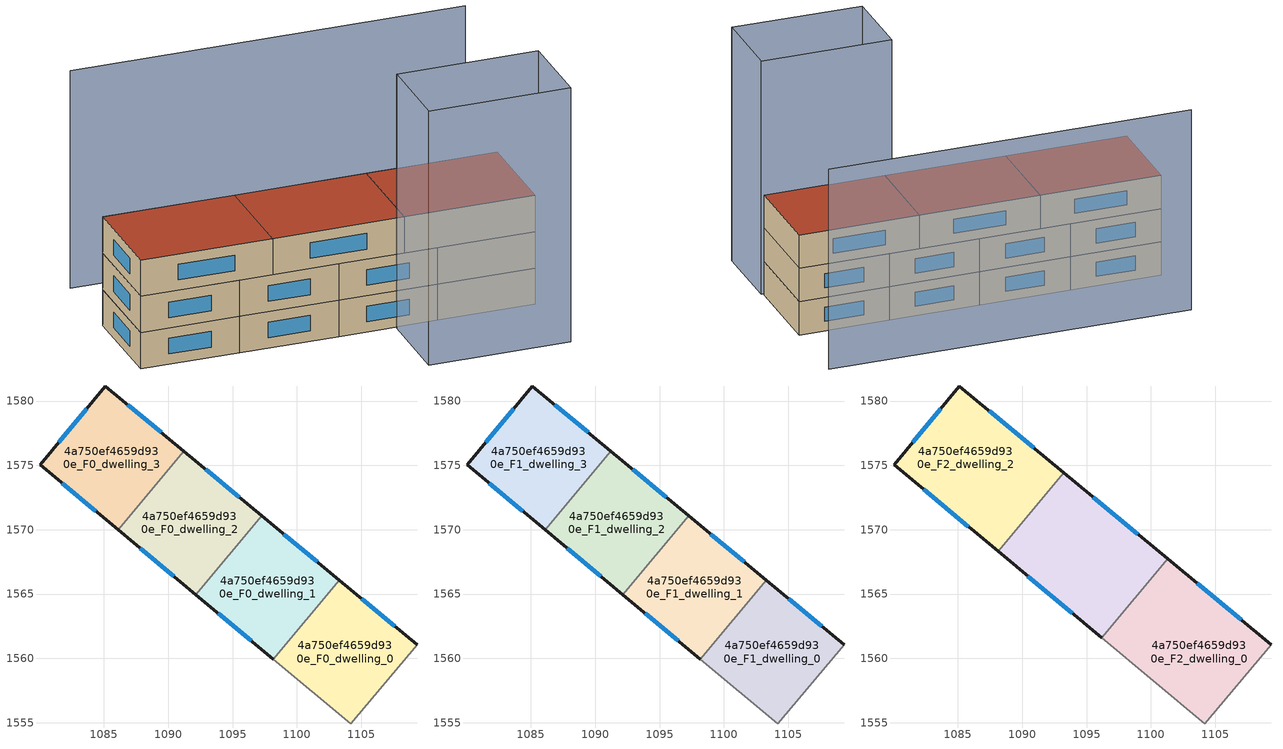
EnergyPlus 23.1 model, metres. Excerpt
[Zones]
4a750ef4659d930e_F0_dwelling_0
 floor ground (EU_floor_Construction): 1109.34,1561.08 1104.2,1554.91 1098.18,1559.93 1103.31,1566.08 z0
 wall outside (EU_wall_Construction): 1109.34,1561.08 1103.31,1566.08 z0:3
 wall adiabatic (EU_wall_Construction): 1098.18,1559.93 1104.2,1554.91 1109.34,1561.08 z0:3
 wall to 4a750ef4659d930e_F0_dwelling_1 (EU_wall_Construction): 1103.31,1566.08 1098.18,1559.93 z0:3
 window (EU_Window_Construction): 1107.62,1562.51 1105.03,1564.65 z0.86:2.14
4a750ef4659d930e_F0_dwelling_1
 floor ground (EU_floor_Construction): 1103.31,1566.08 1098.18,1559.93 1092.15,1564.96 1097.26,1571.09 z0
 wall outside (EU_wall_Construction): 1092.15,1564.96 1098.18,1559.93 / 1103.31,1566.08 1097.26,1571.09 z0:3
 wall to 4a750ef4659d930e_F0_dwelling_2 (EU_wall_Construction): 1097.26,1571.09 1092.15,1564.96 z0:3
 window (EU_Window_Construction): 1093.87,1563.52 1096.46,1561.36 / 1101.58,1567.51 1098.99,1569.66 z0.86:2.14
4a750ef4659d930e_F0_dwelling_2
 floor ground (EU_floor_Construction): 1097.26,1571.09 1092.15,1564.96 1086.1,1570 1091.2,1576.12 z0
 wall outside (EU_wall_Construction): 1086.1,1570 1092.15,1564.96 / 1097.26,1571.09 1091.2,1576.12 z0:3
 wall to 4a750ef4659d930e_F0_dwelling_3 (EU_wall_Construction): 1091.2,1576.12 1086.1,1570 z0:3
 window (EU_Window_Construction): 1087.83,1568.56 1090.42,1566.4 / 1095.53,1572.53 1092.93,1574.68 z0.86:2.14
4a750ef4659d930e_F0_dwelling_3
 floor ground (EU_floor_Construction): 1091.2,1576.12 1086.1,1570 1080.03,1575.06 1085.12,1581.16 z0
 wall outside (EU_wall_Construction): 1091.2,1576.12 1085.12,1581.16 1080.03,1575.06 1086.1,1570 z0:3
 window (EU_Window_Construction): 1081.77,1573.62 1084.37,1571.45 / 1083.67,1579.42 1081.49,1576.8 / 1089.46,1577.56 1086.86,1579.72 z0.86:2.14
4a750ef4659d930e_F1_dwelling_0
 floor to 4a750ef4659d930e_F0_dwelling_0 (EU_floor_Construction): 1109.34,1561.08 1104.19,1554.91 1098.18,1559.93 1103.31,1566.08 z3
 wall outside (EU_wall_Construction): 1109.34,1561.08 1103.31,1566.08 z3:6
 wall adiabatic (EU_wall_Construction): 1098.18,1559.93 1104.2,1554.91 1109.34,1561.08 z3:6
 wall to 4a750ef4659d930e_F1_dwelling_1 (EU_wall_Construction): 1103.31,1566.08 1098.18,1559.93 z3:6
 window (EU_Window_Construction): 1107.62,1562.51 1105.03,1564.65 z3.86:5.14
4a750ef4659d930e_F1_dwelling_1
 floor to 4a750ef4659d930e_F0_dwelling_1 (EU_floor_Construction): 1103.31,1566.08 1098.18,1559.93 1092.15,1564.96 1097.26,1571.09 z3
 wall outside (EU_wall_Construction): 1092.15,1564.96 1098.18,1559.93 / 1103.31,1566.08 1097.26,1571.09 z3:6
 wall to 4a750ef4659d930e_F1_dwelling_2 (EU_wall_Construction): 1097.26,1571.09 1092.15,1564.96 z3:6
 window (EU_Window_Construction): 1093.87,1563.52 1096.46,1561.36 / 1101.58,1567.51 1098.99,1569.66 z3.86:5.14
4a750ef4659d930e_F1_dwelling_2
 floor to 4a750ef4659d930e_F0_dwelling_2 (EU_floor_Construction): 1097.26,1571.09 1092.15,1564.96 1086.1,1570 1091.2,1576.12 z3
 wall outside (EU_wall_Construction): 1086.1,1570 1092.15,1564.96 / 1097.26,1571.09 1091.2,1576.12 z3:6
 wall to 4a750ef4659d930e_F1_dwelling_3 (EU_wall_Construction): 1091.2,1576.12 1086.1,1570 z3:6
 window (EU_Window_Construction): 1087.83,1568.56 1090.42,1566.4 / 1095.53,1572.53 1092.93,1574.68 z3.86:5.14
4a750ef4659d930e_F1_dwelling_3
 floor to 4a750ef4659d930e_F0_dwelling_3 (EU_floor_Construction): 1091.2,1576.12 1086.1,1570 1080.03,1575.06 1085.12,1581.16 z3
 wall outside (EU_wall_Construction): 1091.2,1576.12 1085.12,1581.16 1080.03,1575.06 1086.1,1570 z3:6
 window (EU_Window_Construction): 1081.77,1573.62 1084.37,1571.45 / 1083.67,1579.42 1081.49,1576.8 / 1089.46,1577.56 1086.86,1579.72 z3.86:5.14
4a750ef4659d930e_F2_dwelling_0
 floor to 4a750ef4659d930e_F1_dwelling_0 (EU_floor_Construction): 1109.34,1561.08 1104.19,1554.91 1098.18,1559.93 1103.31,1566.08 z6
 floor to 4a750ef4659d930e_F1_dwelling_1 (EU_floor_Construction): 1103.31,1566.08 1098.18,1559.93 1096.17,1561.6 1101.29,1567.75 z6
 wall outside (EU_wall_Construction): 1109.34,1561.08 1101.29,1567.75 z6:9
 wall adiabatic (EU_wall_Construction): 1096.17,1561.6 1104.2,1554.91 1109.34,1561.08 z6:9
 wall to 4a750ef4659d930e_F2_dwelling_1 (EU_wall_Construction): 1101.29,1567.75 1096.17,1561.6 z6:9
 window (EU_Window_Construction): 1107.04,1562.98 1103.59,1565.84 z6.86:8.14
 roof outside (EU_roof_Construction): 1104.2,1554.91 1109.34,1561.08 1101.29,1567.75 1096.17,1561.6 z9
4a750ef4659d930e_F2_dwelling_1
 floor to 4a750ef4659d930e_F1_dwelling_1 (EU_floor_Construction): 1101.29,1567.75 1096.17,1561.6 1092.15,1564.96 1097.26,1571.09 z6
 floor to 4a750ef4659d930e_F1_dwelling_2 (EU_floor_Construction): 1097.26,1571.09 1092.15,1564.96 1088.12,1568.32 1093.22,1574.44 z6
 wall outside (EU_wall_Construction): 1088.12,1568.32 1096.17,1561.6 / 1101.29,1567.75 1093.22,1574.44 z6:9
 wall to 4a750ef4659d930e_F2_dwelling_2 (EU_wall_Construction): 1093.22,1574.44 1088.12,1568.32 z6:9
 window (EU_Window_Construction): 1090.42,1566.4 1093.87,1563.52 / 1098.99,1569.66 1095.53,1572.53 z6.86:8.14
 roof outside (EU_roof_Construction): 1096.17,1561.6 1101.29,1567.75 1093.22,1574.44 1088.12,1568.32 z9
4a750ef4659d930e_F2_dwelling_2
 floor to 4a750ef4659d930e_F1_dwelling_2 (EU_floor_Construction): 1093.22,1574.44 1088.12,1568.32 1086.1,1570 1091.2,1576.12 z6
 floor to 4a750ef4659d930e_F1_dwelling_3 (EU_floor_Construction): 1091.2,1576.12 1086.1,1570 1080.03,1575.06 1085.12,1581.16 z6
 wall outside (EU_wall_Construction): 1093.22,1574.44 1085.12,1581.16 1080.03,1575.06 1088.12,1568.32 z6:9
 window (EU_Window_Construction): 1082.34,1573.13 1085.81,1570.25 / 1083.67,1579.42 1081.49,1576.8 / 1090.91,1576.36 1087.43,1579.24 z6.86:8.14
 roof outside (EU_roof_Construction): 1088.12,1568.32 1093.22,1574.44 1085.12,1581.16 1080.03,1575.06 z9
shading: 1099.86,1549.44 1091.17,1556.68 / 1091.17,1556.68 1095.53,1561.91 / 1095.53,1561.91 1104.22,1554.67 / 1104.22,1554.67 1099.86,1549.44 z0:21; 1113.7,1566.3 1089.53,1586.45 z0:18
[Building]
EU S2 Campaign: North Axis=0; Terrain=City; Solar Distribution=FullExterior
[Site:Location]
Helsinki-Vantaa.AP: Latitude=60.317; Longitude=24.963; Time Zone=2; Elevation=54.6
[SizingPeriod:WeatherFileDays]
AnnualSizingPeriod: Begin Month=1; Begin Day of Month=1; End Month=12; End Day of Month=31; Day of Week for Start Day=Monday; Use Weather File Daylight Saving Period=No; Use Weather File Rain and Snow Indicators=No
[MATERIAL]
EU_InternalMass_Material: Roughness=MediumRough; Thickness=0.1; Conductivity=1; Density=1800; Specific Heat=900; Thermal Absorptance=0.9; Solar Absorptance=0.7; Visible Absorptance=0.7
[MATERIAL:NOMASS] Roughness=MediumRough; Thermal Absorptance=0.9; Solar Absorptance=0.7; Visible Absorptance=0.7
Name | Thermal Resistance
EU_wall_NoMass | 1.10183
EU_roof_NoMass; EU_floor_NoMass | 1.70606
[WINDOWMATERIAL:SIMPLEGLAZINGSYSTEM]
EU_Window_SimpleGlazing: UFactor=3.11035; Solar Heat Gain Coefficient=0.8; Visible Transmittance=0.8
[CONSTRUCTION]
EU_wall_Construction: EU_wall_NoMass
EU_roof_Construction: EU_roof_NoMass
EU_floor_Construction: EU_floor_NoMass
EU_Window_Construction: EU_Window_SimpleGlazing
EU_InternalMass_Construction: EU_InternalMass_Material
[ZONE] Type=1; Multiplier=1; Ceiling Height=autocalculate; Floor Area=autocalculate; Part of Total Floor Area=Yes
Name | Volume
4a750ef4659d930e_F0_dwelling_0 | 188.414
4a750ef4659d930e_F1_dwelling_0 | 188.413
4a750ef4659d930e_F2_dwelling_0 | 251.214
4a750ef4659d930e_F0_dwelling_1; 4a750ef4659d930e_F1_dwelling_1 | 188.407
4a750ef4659d930e_F2_dwelling_1 | 251.213
4a750ef4659d930e_F0_dwelling_2 | 188.437
4a750ef4659d930e_F1_dwelling_2 | 188.435
4a750ef4659d930e_F2_dwelling_2 | 251.2
4a750ef4659d930e_F0_dwelling_3 | 188.403
4a750ef4659d930e_F1_dwelling_3 | 188.404
[INTERNALMASS] Construction=EU_InternalMass_Construction
Name | Zone or ZoneList | Surface Area
4a750ef4659d930e_F0_dwelling_0_EU_InternalMass | 4a750ef4659d930e_F0_dwelling_0 | 62.8046
4a750ef4659d930e_F0_dwelling_1_EU_InternalMass | 4a750ef4659d930e_F0_dwelling_1 | 62.8026
4a750ef4659d930e_F0_dwelling_2_EU_InternalMass | 4a750ef4659d930e_F0_dwelling_2 | 62.8119
4a750ef4659d930e_F0_dwelling_3_EU_InternalMass | 4a750ef4659d930e_F0_dwelling_3 | 62.8014
4a750ef4659d930e_F1_dwelling_0_EU_InternalMass | 4a750ef4659d930e_F1_dwelling_0 | 62.8046
4a750ef4659d930e_F1_dwelling_1_EU_InternalMass | 4a750ef4659d930e_F1_dwelling_1 | 62.8026
4a750ef4659d930e_F1_dwelling_2_EU_InternalMass | 4a750ef4659d930e_F1_dwelling_2 | 62.8119
4a750ef4659d930e_F1_dwelling_3_EU_InternalMass | 4a750ef4659d930e_F1_dwelling_3 | 62.8014
4a750ef4659d930e_F2_dwelling_0_EU_InternalMass | 4a750ef4659d930e_F2_dwelling_0 | 83.7381
4a750ef4659d930e_F2_dwelling_1_EU_InternalMass | 4a750ef4659d930e_F2_dwelling_1 | 83.738
4a750ef4659d930e_F2_dwelling_2_EU_InternalMass | 4a750ef4659d930e_F2_dwelling_2 | 83.7358
[OTHEREQUIPMENT] Fuel Type=Electricity; Design Level Calculation Method=Watts/Area; Power per Zone Floor Area=1; Fraction Latent=0; Fraction Radiant=0; Fraction Lost=0; Carbon Dioxide Generation Rate=0; EndUse Subcategory=EU_Step8_InternalGains
Name | Zone or ZoneList or Space or SpaceList | Schedule
EU_Step8_InternalGain_4a750ef4659d930e_F0_dwelling_0_f000 | 4a750ef4659d930e_F0_dwelling_0 | EU_Step8_GainSchedule_4a750ef4659d930e_F0_dwelling_0_f000
EU_Step8_InternalGain_4a750ef4659d930e_F0_dwelling_1_f000 | 4a750ef4659d930e_F0_dwelling_1 | EU_Step8_GainSchedule_4a750ef4659d930e_F0_dwelling_1_f000
EU_Step8_InternalGain_4a750ef4659d930e_F0_dwelling_2_f000 | 4a750ef4659d930e_F0_dwelling_2 | EU_Step8_GainSchedule_4a750ef4659d930e_F0_dwelling_2_f000
EU_Step8_InternalGain_4a750ef4659d930e_F0_dwelling_3_f000 | 4a750ef4659d930e_F0_dwelling_3 | EU_Step8_GainSchedule_4a750ef4659d930e_F0_dwelling_3_f000
EU_Step8_InternalGain_4a750ef4659d930e_F1_dwelling_0_f000 | 4a750ef4659d930e_F1_dwelling_0 | EU_Step8_GainSchedule_4a750ef4659d930e_F1_dwelling_0_f000
EU_Step8_InternalGain_4a750ef4659d930e_F1_dwelling_1_f000 | 4a750ef4659d930e_F1_dwelling_1 | EU_Step8_GainSchedule_4a750ef4659d930e_F1_dwelling_1_f000
EU_Step8_InternalGain_4a750ef4659d930e_F1_dwelling_2_f000 | 4a750ef4659d930e_F1_dwelling_2 | EU_Step8_GainSchedule_4a750ef4659d930e_F1_dwelling_2_f000
EU_Step8_InternalGain_4a750ef4659d930e_F1_dwelling_3_f000 | 4a750ef4659d930e_F1_dwelling_3 | EU_Step8_GainSchedule_4a750ef4659d930e_F1_dwelling_3_f000
EU_Step8_InternalGain_4a750ef4659d930e_F2_dwelling_0_f000 | 4a750ef4659d930e_F2_dwelling_0 | EU_Step8_GainSchedule_4a750ef4659d930e_F2_dwelling_0_f000
EU_Step8_InternalGain_4a750ef4659d930e_F2_dwelling_1_f000 | 4a750ef4659d930e_F2_dwelling_1 | EU_Step8_GainSchedule_4a750ef4659d930e_F2_dwelling_1_f000
EU_Step8_InternalGain_4a750ef4659d930e_F2_dwelling_2_f000 | 4a750ef4659d930e_F2_dwelling_2 | EU_Step8_GainSchedule_4a750ef4659d930e_F2_dwelling_2_f000
[ZONEVENTILATION:DESIGNFLOWRATE] Schedule=EU_AlwaysOn; Design Flow Rate Calculation Method=AirChanges/Hour; Air Changes per Hour=0.756316; Ventilation Type=Natural; Fan Pressure Rise=0; Fan Total Efficiency=1; Constant Term Coefficient=1; Temperature Term Coefficient=0; Velocity Term Coefficient=0; Velocity Squared Term Coefficient=0; Minimum Indoor Temperature=-100; Maximum Indoor Temperature=100; Delta Temperature=-100; Minimum Outdoor Temperature=-100; Maximum Outdoor Temperature=100; Maximum Wind Speed=40
Name | Zone or ZoneList or Space or SpaceList
EU_ConstantAir_4a750ef4659d930e_F0_dwelling_0 | 4a750ef4659d930e_F0_dwelling_0
EU_ConstantAir_4a750ef4659d930e_F0_dwelling_1 | 4a750ef4659d930e_F0_dwelling_1
EU_ConstantAir_4a750ef4659d930e_F0_dwelling_2 | 4a750ef4659d930e_F0_dwelling_2
EU_ConstantAir_4a750ef4659d930e_F0_dwelling_3 | 4a750ef4659d930e_F0_dwelling_3
EU_ConstantAir_4a750ef4659d930e_F1_dwelling_0 | 4a750ef4659d930e_F1_dwelling_0
EU_ConstantAir_4a750ef4659d930e_F1_dwelling_1 | 4a750ef4659d930e_F1_dwelling_1
EU_ConstantAir_4a750ef4659d930e_F1_dwelling_2 | 4a750ef4659d930e_F1_dwelling_2
EU_ConstantAir_4a750ef4659d930e_F1_dwelling_3 | 4a750ef4659d930e_F1_dwelling_3
EU_ConstantAir_4a750ef4659d930e_F2_dwelling_0 | 4a750ef4659d930e_F2_dwelling_0
EU_ConstantAir_4a750ef4659d930e_F2_dwelling_1 | 4a750ef4659d930e_F2_dwelling_1
EU_ConstantAir_4a750ef4659d930e_F2_dwelling_2 | 4a750ef4659d930e_F2_dwelling_2
[HVACTEMPLATE:THERMOSTAT] Constant Heating Setpoint=20; Constant Cooling Setpoint=50
EU_HeatOnly_4a750ef4659d930e_F0_dwelling_0; EU_HeatOnly_4a750ef4659d930e_F0_dwelling_1; EU_HeatOnly_4a750ef4659d930e_F0_dwelling_2; EU_HeatOnly_4a750ef4659d930e_F0_dwelling_3; EU_HeatOnly_4a750ef4659d930e_F1_dwelling_0; EU_HeatOnly_4a750ef4659d930e_F1_dwelling_1; EU_HeatOnly_4a750ef4659d930e_F1_dwelling_2; EU_HeatOnly_4a750ef4659d930e_F1_dwelling_3; EU_HeatOnly_4a750ef4659d930e_F2_dwelling_0; EU_HeatOnly_4a750ef4659d930e_F2_dwelling_1; EU_HeatOnly_4a750ef4659d930e_F2_dwelling_2
[HVACTEMPLATE:ZONE:IDEALLOADSAIRSYSTEM] System Availability Schedule=EU_AlwaysOn; Maximum Heating Supply Air Temperature=50; Minimum Cooling Supply Air Temperature=13; Maximum Heating Supply Air Humidity Ratio=0.0156; Minimum Cooling Supply Air Humidity Ratio=0.0077; Heating Limit=NoLimit; Cooling Limit=NoLimit; Heating Availability Schedule=EU_AlwaysOn; Cooling Availability Schedule=EU_CoolingOff; Dehumidification Control Type=ConstantSensibleHeatRatio; Cooling Sensible Heat Ratio=0.7; Dehumidification Setpoint=60; Humidification Control Type=None; Humidification Setpoint=30; Outdoor Air Method=None; Outdoor Air Flow Rate per Person=0.00944; Outdoor Air Flow Rate per Zone Floor Area=0; Outdoor Air Flow Rate per Zone=0; Demand Controlled Ventilation Type=None; Outdoor Air Economizer Type=NoEconomizer; Heat Recovery Type=None; Sensible Heat Recovery Effectiveness=0.7; Latent Heat Recovery Effectiveness=0.65
Name | Template Thermostat
4a750ef4659d930e_F0_dwelling_0 | EU_HeatOnly_4a750ef4659d930e_F0_dwelling_0
4a750ef4659d930e_F0_dwelling_1 | EU_HeatOnly_4a750ef4659d930e_F0_dwelling_1
4a750ef4659d930e_F0_dwelling_2 | EU_HeatOnly_4a750ef4659d930e_F0_dwelling_2
4a750ef4659d930e_F0_dwelling_3 | EU_HeatOnly_4a750ef4659d930e_F0_dwelling_3
4a750ef4659d930e_F1_dwelling_0 | EU_HeatOnly_4a750ef4659d930e_F1_dwelling_0
4a750ef4659d930e_F1_dwelling_1 | EU_HeatOnly_4a750ef4659d930e_F1_dwelling_1
4a750ef4659d930e_F1_dwelling_2 | EU_HeatOnly_4a750ef4659d930e_F1_dwelling_2
4a750ef4659d930e_F1_dwelling_3 | EU_HeatOnly_4a750ef4659d930e_F1_dwelling_3
4a750ef4659d930e_F2_dwelling_0 | EU_HeatOnly_4a750ef4659d930e_F2_dwelling_0
4a750ef4659d930e_F2_dwelling_1 | EU_HeatOnly_4a750ef4659d930e_F2_dwelling_1
4a750ef4659d930e_F2_dwelling_2 | EU_HeatOnly_4a750ef4659d930e_F2_dwelling_2
[SIZING:ZONE] Zone Cooling Design Supply Air Temperature Input Method=SupplyAirTemperature; Zone Cooling Design Supply Air Temperature=13; Zone Heating Design Supply Air Temperature Input Method=SupplyAirTemperature; Zone Heating Design Supply Air Temperature=50; Zone Cooling Design Supply Air Humidity Ratio=0.008; Zone Heating Design Supply Air Humidity Ratio=0.008; Cooling Design Air Flow Method=DesignDay; Cooling Design Air Flow Rate=0; Cooling Minimum Air Flow per Zone Floor Area=0.000762; Cooling Minimum Air Flow=0; Cooling Minimum Air Flow Fraction=0.2; Heating Design Air Flow Method=DesignDay; Heating Design Air Flow Rate=0; Heating Maximum Air Flow per Zone Floor Area=0.002032; Heating Maximum Air Flow=0.141576; Heating Maximum Air Flow Fraction=0.3; Account for Dedicated Outdoor Air System=No; Dedicated Outdoor Air System Control Strategy=NeutralSupplyAir; Dedicated Outdoor Air Low Setpoint Temperature for Design=autosize; Dedicated Outdoor Air High Setpoint Temperature for Design=autosize; Zone Load Sizing Method=Sensible Load Only No Latent Load; Zone Latent Cooling Design Supply Air Humidity Ratio Input Method=HumidityRatioDifference; Zone Cooling Design Supply Air Humidity Ratio Difference=0.005; Zone Latent Heating Design Supply Air Humidity Ratio Input Method=HumidityRatioDifference; Zone Humidification Design Supply Air Humidity Ratio Difference=0.005
4a750ef4659d930e_F0_dwelling_0; 4a750ef4659d930e_F0_dwelling_1; 4a750ef4659d930e_F0_dwelling_2; 4a750ef4659d930e_F0_dwelling_3; 4a750ef4659d930e_F1_dwelling_0; 4a750ef4659d930e_F1_dwelling_1; 4a750ef4659d930e_F1_dwelling_2; 4a750ef4659d930e_F1_dwelling_3; 4a750ef4659d930e_F2_dwelling_0; 4a750ef4659d930e_F2_dwelling_1; 4a750ef4659d930e_F2_dwelling_2
[SCHEDULE:CONSTANT]
Name | Hourly Value
EU_AlwaysOn | 1
EU_CoolingOff | 0
[SCHEDULE:FILE] Column Number=1; Rows to Skip at Top=0; Number of Hours of Data=8760; Column Separator=Comma; Interpolate to Timestep=No; Minutes per Item=60; Adjust Schedule for Daylight Savings=Yes
Name | File
EU_Step8_GainSchedule_4a750ef4659d930e_F0_dwelling_0_f000 | ../../schedules/4a750ef4659d930e/4a750ef4659d930e_F0_dwelling_0_f000_gain.csv
EU_Step8_GainSchedule_4a750ef4659d930e_F0_dwelling_1_f000 | ../../schedules/4a750ef4659d930e/4a750ef4659d930e_F0_dwelling_1_f000_gain.csv
EU_Step8_GainSchedule_4a750ef4659d930e_F0_dwelling_2_f000 | ../../schedules/4a750ef4659d930e/4a750ef4659d930e_F0_dwelling_2_f000_gain.csv
EU_Step8_GainSchedule_4a750ef4659d930e_F0_dwelling_3_f000 | ../../schedules/4a750ef4659d930e/4a750ef4659d930e_F0_dwelling_3_f000_gain.csv
EU_Step8_GainSchedule_4a750ef4659d930e_F1_dwelling_0_f000 | ../../schedules/4a750ef4659d930e/4a750ef4659d930e_F1_dwelling_0_f000_gain.csv
EU_Step8_GainSchedule_4a750ef4659d930e_F1_dwelling_1_f000 | ../../schedules/4a750ef4659d930e/4a750ef4659d930e_F1_dwelling_1_f000_gain.csv
EU_Step8_GainSchedule_4a750ef4659d930e_F1_dwelling_2_f000 | ../../schedules/4a750ef4659d930e/4a750ef4659d930e_F1_dwelling_2_f000_gain.csv
EU_Step8_GainSchedule_4a750ef4659d930e_F1_dwelling_3_f000 | ../../schedules/4a750ef4659d930e/4a750ef4659d930e_F1_dwelling_3_f000_gain.csv
EU_Step8_GainSchedule_4a750ef4659d930e_F2_dwelling_0_f000 | ../../schedules/4a750ef4659d930e/4a750ef4659d930e_F2_dwelling_0_f000_gain.csv
EU_Step8_GainSchedule_4a750ef4659d930e_F2_dwelling_1_f000 | ../../schedules/4a750ef4659d930e/4a750ef4659d930e_F2_dwelling_1_f000_gain.csv
EU_Step8_GainSchedule_4a750ef4659d930e_F2_dwelling_2_f000 | ../../schedules/4a750ef4659d930e/4a750ef4659d930e_F2_dwelling_2_f000_gain.csv
